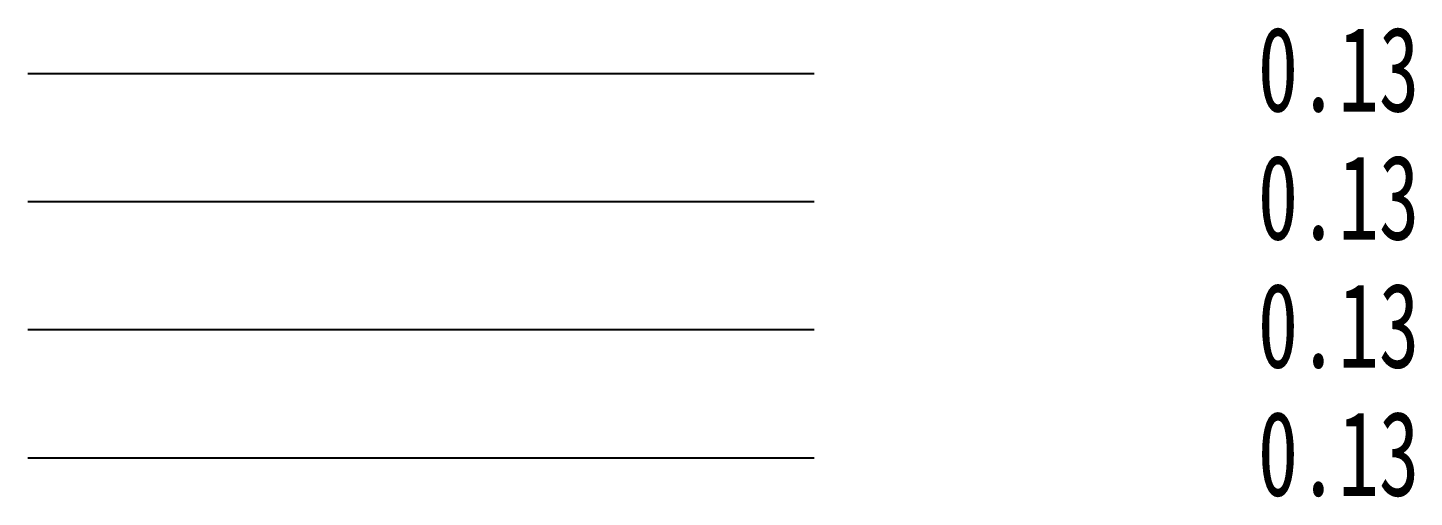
# Model space of a CAD drawing. Extents: x -671963 to 2381076, y -56129 to 1796010.
# Drawn here: x 116787 to 124960, y 57 to 2824 of the extents above; entities that cross this region are included whole.
import ezdxf

# ---------------------------------------------------------------- set-up
doc = ezdxf.new("R2010")
doc.units = 0
doc.header["$LTSCALE"] = 1000
for name, color, linetype, plot in [('H-CON', 7, 'CONTINUOUS', False), ('H-CONA', 7, 'CONTINUOUS', False), ('H-CONS', 7, 'CONTINUOUS', False), ('H-CONW', 7, 'CONTINUOUS', False)]:
    doc.layers.add(name, color=color, linetype=linetype, plot=plot)
doc.layers.add('H-DIMS', color=7, linetype='CONTINUOUS')
doc.styles.add('TH-STYLE1', font='Stfangso_0.ttf', dxfattribs={"width": 0.7})

msp = doc.modelspace()

# ---------------------------------------------------------------- linework, layer by layer
at = {"layer": 'H-CON'}
msp.add_line((116786.6804, 1044.8213), (121421.6745, 1044.8213), dxfattribs=at)
at = {"layer": 'H-CONA'}
msp.add_line((116786.6804, 2554.8213), (121421.6745, 2554.8213), dxfattribs=at)
at = {"layer": 'H-CONS'}
msp.add_line((116786.6804, 289.8213), (121421.6745, 289.8213), dxfattribs=at)
at = {"layer": 'H-CONW'}
msp.add_line((116786.6804, 1799.8213), (121421.6745, 1799.8213), dxfattribs=at)

# ---------------------------------------------------------------- texts
at = {"layer": 'H-DIMS', "char_height": 500, "attachment_point": 9, "style": 'TH-STYLE1'}
for insert in [(124989.7508, 2321.5577, 0), (124989.7508, 1566.5577, 0), (124989.7508, 811.5577, 0), (124989.7508, 56.5577, 0)]:
    msp.add_mtext('0.13', dxfattribs=dict(at, insert=insert))

doc.saveas('drawing.dxf')
